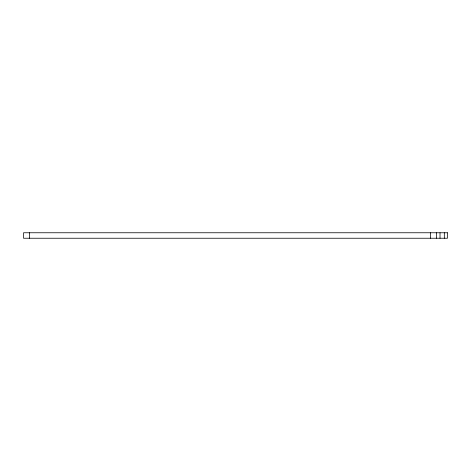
<?xml version="1.0" encoding="UTF-8"?>
<svg xmlns="http://www.w3.org/2000/svg" width="471" height="471" viewBox="0 0 471 471"><rect width="100%" height="100%" fill="white"/><g stroke="black" fill="none" stroke-linecap="round" stroke-linejoin="round"><path stroke-width="0.71" d="M444.318 232.762L444.318 238.238M440.02 232.762L440.02 238.238M436.493 232.762L436.493 238.238M430.47 232.762L430.47 238.238M29.573 232.762L29.573 238.238M447.45 232.762L23.55 232.762L23.55 238.238L447.45 238.238L447.45 232.762"/></g></svg>
